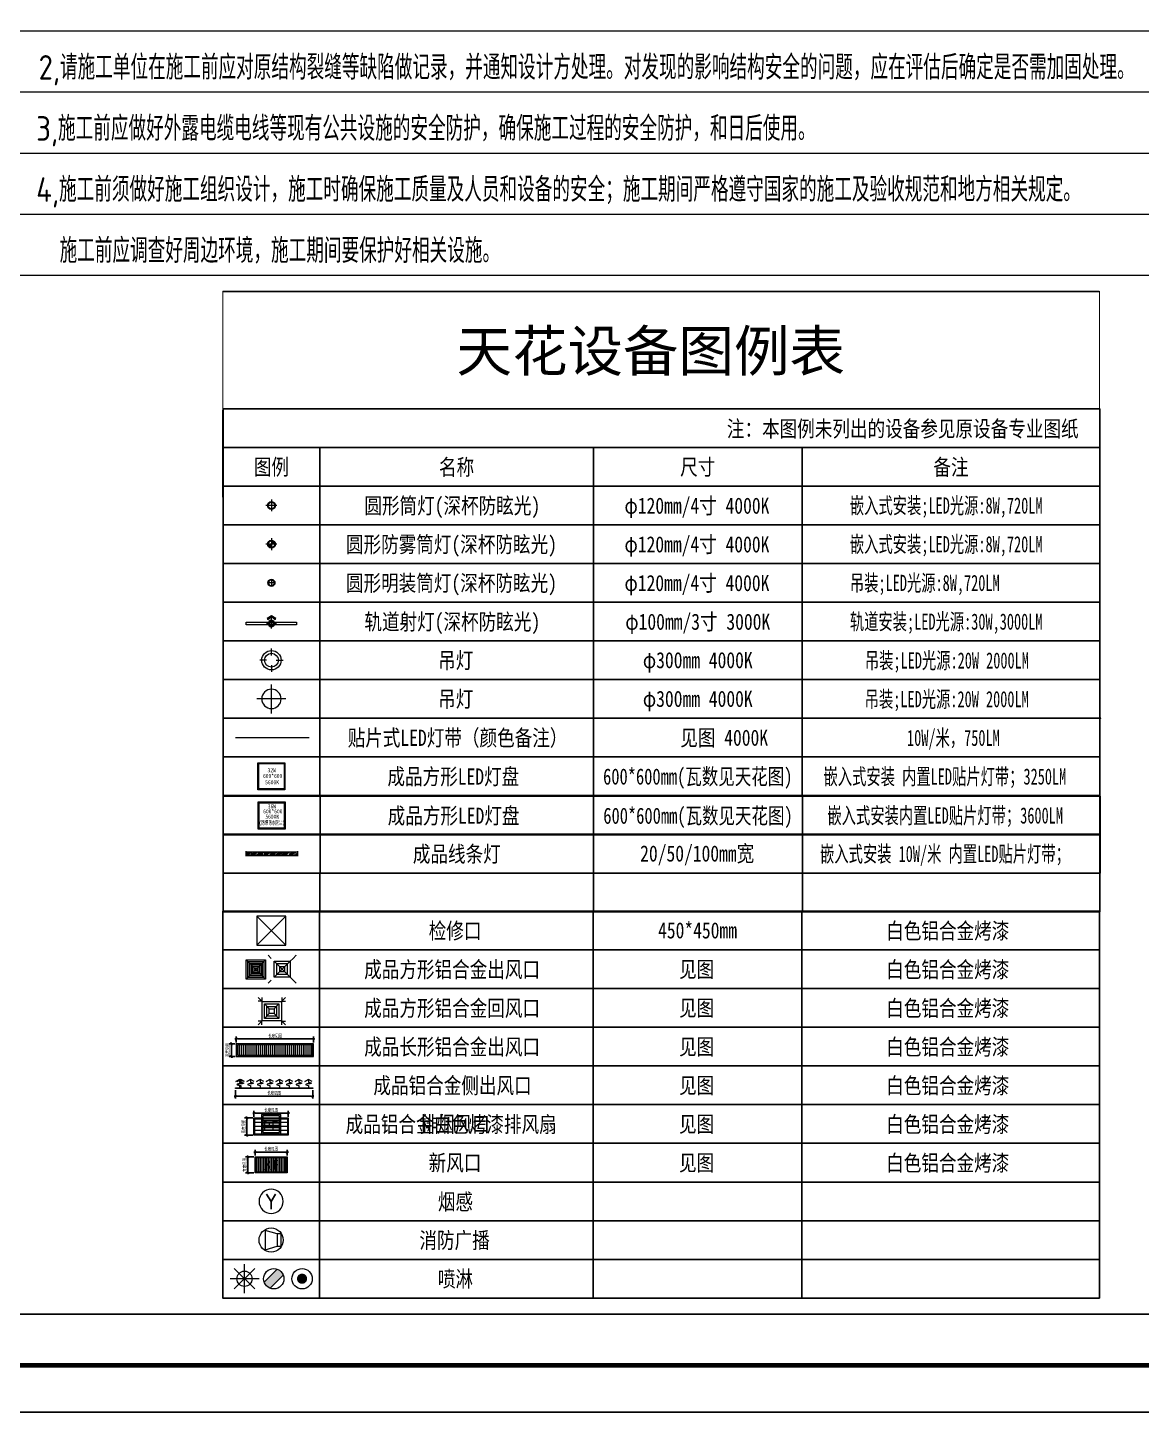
# Model space of a CAD drawing. Header units: millimetres. Extents: x -205444 to 751307, y 179719 to 310340.
# Drawn here: x 484711 to 508415, y 200444 to 229907 of the extents above; entities that cross this region are included whole.
import ezdxf
from ezdxf.enums import TextEntityAlignment as Align

# ---------------------------------------------------------------- set-up
doc = ezdxf.new("R2010")
doc.units = ezdxf.units.MM
doc.header["$LTSCALE"] = 1000
for name, pattern in [('DASH', [0.35, 0.25, -0.1]), ('DASHDOT2', [12.7, 6.35, -3.175, 0, -3.175]), ('DOTE', [2.42, 2, -0.2, 0.02, -0.2]), ('HIDDEN2', [4.7625, 3.175, -1.5875])]:
    doc.linetypes.add(name, pattern=pattern)
doc.layers.get('0').update_dxf_attribs({"linetype": 'CONTINUOUS'})
doc.layers.get('Defpoints').update_dxf_attribs({"color": 250, "linetype": 'CONTINUOUS'})
for name, color, linetype in [('BZ_标准图框', 7, 'CONTINUOUS'), ('TXT【文字】', 50, 'CONTINUOUS'), ('VHSoft_boundary', 7, 'CONTINUOUS'), ('XL【辅助线】', 203, 'CONTINUOUS')]:
    doc.layers.add(name, color=color, linetype=linetype)
for name, color, linetype, lineweight in [('L-说明', 55, 'CONTINUOUS', 13), ('LS-说明分割', 157, 'CONTINUOUS', 9), ('Other Line', 25, 'CONTINUOUS', 0), ('RC-FCU【空调设备】', 1, 'CONTINUOUS', 0), ('RC-LIGHT【天花灯具】', 2, 'CONTINUOUS', 0), ('RC-LIGHT【灯带】', 2, 'DASHDOT2', 0), ('RC-PL【喷淋】', 9, 'CONTINUOUS', 0), ('RC-STR【天花细线】', 136, 'CONTINUOUS', 0), ('RC-XF【消防广播】', 15, 'CONTINUOUS', 0), ('RC-YG【烟感】', 16, 'CONTINUOUS', 0), ('TXT【平面空间文字】', 50, 'CONTINUOUS', 0)]:
    doc.layers.add(name, color=color, linetype=linetype, lineweight=lineweight)
doc.styles.add('-casdi中南字体', font='SimSun.ttf', dxfattribs={"width": 0.7})
doc.styles.add('CCD_DIM', font='ARCHS.SHX', dxfattribs={"width": 0.7})
doc.styles.add('HT', font='simhei.ttf')
doc.styles.get("Standard").update_dxf_attribs({"font": 'GBENOR', "bigfont": 'GBCBIG.shx'})
doc.styles.add('XZC', font='SIMPLEX.SHX', dxfattribs={"width": 0.7, "bigfont": 'hztxt.shx'})
doc.styles.add('宋体', font='SimSun.ttf', dxfattribs={"width": 0.8})
doc.styles.add('文字', font='SimSun.ttf', dxfattribs={"width": 0.8})
doc.linetypes.add('LED_LINE', pattern='A,12.7,-5.08,["LED",XZC,S=2.54,R=0,X=-2.54,Y=-1.27],-6.35', length=24.13)
doc.dimstyles.new('ZL_1：25', dxfattribs={"dimscale": 25, "dimtxt": 3, "dimasz": 1, "dimexe": 2, "dimexo": 1, "dimgap": 0.5, "dimtad": 1, "dimdec": 0, "dimrnd": 5, "dimdsep": 46, "dimtxsty": 'CCD_DIM', "dimblk": 'WS-cj', "dimblk1": 'WS-cj', "dimblk2": 'WS-cj', "dimcen": 0, "dimclrd": 44, "dimclre": 44, "dimclrt": 2, "dimadec": 0, "dimazin": 0, "dimtfac": 1, "dimtdec": 0, "dimtix": 1, "dimtofl": 0, "dimtmove": 2, "dimatfit": 3, "dimldrblk": 'hl_arrow2', "dimfxl": 5, "dimfxlon": 1, "dimarcsym": 0})

# ---------------------------------------------------------------- blocks, each defined once
blk = doc.blocks.new('vhtemplate_标准图框_A1+0.5')
at = {"layer": 'BZ_标准图框'}
blk.add_lwpolyline([(210, 594), (1261, 594), (1261, 0), (210, 0)], close=True, dxfattribs=at)
at = {"layer": 'BZ_标准图框', "const_width": 1}
blk.add_lwpolyline([(1251, 10), (1251, 584), (235, 584), (235, 10)], close=True, dxfattribs=at)
at = {"layer": 'VHSoft_boundary'}
blk.add_lwpolyline([(210, 594), (1261, 594), (1261, 0), (210, 0)], close=True, dxfattribs=at)
at = {"layer": 'BZ_标准图框', "style": 'HT'}
for tag, p in [('审定', (1211, 186.49)), ('审核', (1211, 178.49)), ('工程主持人', (1211, 170.49)), ('专业负责人', (1211, 154.49)), ('校对', (1211, 146.49)), ('设计', (1211, 137.57)), ('制图', (1211, 130.49)), ('图名', (1211, 66.45)), ('1:100', (1223.5, 34.5)), ('设计阶段', (1223.5, 26.45))]:
    blk.add_attdef(tag, text='', height=3, dxfattribs=at).set_placement(p, align=Align.CENTER)
for tag, width, p in [('2025100', 0.88, (1223.5, 121.25)), ('合肥空港经济示范区管理办公室', 0.7, (1223.5, 111.19)), ('新桥机场海关业务用房改造项目设计总承包（2次）', 0.475, (1223.5, 101.2)), ('-', 0.7, (1223.5, 91.31))]:
    blk.add_attdef(tag, text='', height=3.5, dxfattribs=dict(at, width=width)).set_placement(p, align=Align.CENTER)
for tag, p, p2 in [('索引', (1239.79, 50.15), (1248.42, 50.15)), ('图号', (1235.44, 19.04), (1244.06, 19.04))]:
    blk.add_attdef(tag, text='', height=3, dxfattribs=at).set_placement(p, p2, align=Align.FIT)
at = {"layer": 'BZ_标准图框', "style": 'HT', "width": 0.666667}
blk.add_attdef('总图号', text='', height=3, dxfattribs=at).set_placement((1235.44, 12), (1244.06, 12), align=Align.FIT)
blk = doc.blocks.new('方形下送风口')
at = {"color": 250, "lineweight": 0}
for p, q in [((153, 153), (-147, -147)), ((-147, 153), (153, -147))]:
    blk.add_line(p, q, dxfattribs=at)
blk.add_lwpolyline([(-147, 153), (153, 153), (153, -147), (-147, -147)], close=True)
at = {"color": 251, "lineweight": 0}
for points in [[(128, -122), (-122, -122), (-122, 128), (128, 128)], [(103, -97), (-97, -97), (-97, 103), (103, 103)], [(78, -72), (-72, -72), (-72, 78), (78, 78)], [(53, -47), (-47, -47), (-47, 53), (53, 53)], [(28, -22), (-22, -22), (-22, 28), (28, 28)]]:
    blk.add_lwpolyline(points, close=True, dxfattribs=at)
blk = doc.blocks.new('方形下回风口')
at = {"color": 8}
for p, q in [((-113, 112), (-38, 37)), ((37, 37), (112, 112)), ((-38, -38), (-113, -113)), ((37, -38), (112, -113))]:
    blk.add_line(p, q, dxfattribs=at)
for points in [[(-156, 213), (-156, 156), (-213, 213), (-156, 156), (-213, 156)], [(156, 213), (156, 156), (213, 213), (156, 156), (213, 156)], [(-156, -213), (-156, -156), (-213, -213), (-156, -156), (-213, -156)], [(156, -213), (156, -156), (213, -213), (156, -156), (213, -156)]]:
    blk.add_lwpolyline(points, dxfattribs=at)
blk.add_lwpolyline([(150, 150), (150, -150), (-150, -150), (-150, 150)], close=True)
for points in [[(112, 112), (112, -113), (-113, -113), (-113, 112)], [(75, 75), (75, -75), (-75, -75), (-75, 75)], [(37, 37), (37, -38), (-38, -38), (-38, 37)]]:
    blk.add_lwpolyline(points, close=True, dxfattribs=at)
blk = doc.blocks.new('排风扇')
at = {"linetype": 'DASH', "ltscale": 2}
blk.add_lwpolyline([(-150, -152), (150, -152), (150, 148), (-150, 148)], close=True, dxfattribs=at)
at = {"color": 251, "linetype": 'DASH', "ltscale": 300}
blk.add_lwpolyline([(-129, -131), (129, -131), (129, 127), (-129, 127)], close=True, dxfattribs=at)
at = {"color": 251, "linetype": 'DASH', "ltscale": 258}
for points in [[(-129, 88), (129, 88)], [(-129, 52), (129, 52)], [(-129, 16), (129, 16)], [(-129, -20), (129, -20)], [(-129, -56), (129, -56)], [(-129, -92), (129, -92)]]:
    blk.add_lwpolyline(points, dxfattribs=at)
blk = doc.blocks.new('扬声器')
for p, q in [((37.5, 37.5), (-37.5, 60)), ((-37.5, 60), (-37.5, -60)), ((37.5, 37.5), (37.5, -37.5)), ((62.5, 37.5), (37.5, 37.5)), ((62.5, -37.5), (62.5, 37.5)), ((-37.5, -60), (37.5, -37.5)), ((37.5, -37.5), (62.5, -37.5))]:
    blk.add_line(p, q)
at = {"ltscale": 300}
blk.add_circle((0, 0), 75, dxfattribs=at)
blk = doc.blocks.new('烟感')
for p, q in [((0, 0), (-28.7, 44.7)), ((-28.7, 44.7), (0, 0)), ((0, 0), (28, 44.7)), ((28, 44.7), (0, 0)), ((0, 0), (0, -49.2)), ((0, -49.2), (0, 0)), ((0, 0), (0, 0))]:
    blk.add_line(p, q)
for start, end in [(0, 180), (180, 0)]:
    blk.add_arc((0, 0), 75, start, end)
blk = doc.blocks.new('ZL_04158350')
at = {"layer": 'RC-STR【天花细线】', "linetype": 'DASH', "ltscale": 2.4}
blk.add_lwpolyline([(-2.25, -4.5), (2.25, -4.5), (2.25, 0), (-2.25, 0)], close=True, dxfattribs=at)
for points in [[(-2.25, 0), (2.25, -4.5)], [(-2.25, -4.5), (2.25, 0)]]:
    blk.add_lwpolyline(points, dxfattribs=at)
blk = doc.blocks.new('*U34')
blk.add_lwpolyline([(0, 0), (1200, 0), (1200, 12), (0, 12)], close=True)
for points in [[(9, 109), (66, 142), (124, 109), (66, 142), (66, 97, 0.094519), (28, 91, 0.69809), (28, 80, 0.094519), (66, 74, -0.094519), (104, 68, -0.69809), (104, 58, -0.094519), (66, 51), (66, 12)], [(159, 109), (216, 142), (274, 109), (216, 142), (216, 97, 0.094519), (178, 91, 0.69809), (178, 80, 0.094519), (216, 74, -0.094519), (254, 68, -0.69809), (254, 58, -0.094519), (216, 51), (216, 12)], [(309, 109), (366, 142), (424, 109), (366, 142), (366, 97, 0.094519), (328, 91, 0.69809), (328, 80, 0.094519), (366, 74, -0.094519), (404, 68, -0.69809), (404, 58, -0.094519), (366, 51), (366, 12)], [(459, 109), (516, 142), (574, 109), (516, 142), (516, 97, 0.094519), (478, 91, 0.69809), (478, 80, 0.094519), (516, 74, -0.094519), (554, 68, -0.69809), (554, 58, -0.094519), (516, 51), (516, 12)], [(609, 109), (666, 142), (724, 109), (666, 142), (666, 97, 0.094519), (628, 91, 0.69809), (628, 80, 0.094519), (666, 74, -0.094519), (704, 68, -0.69809), (704, 58, -0.094519), (666, 51), (666, 12)], [(759, 109), (816, 142), (874, 109), (816, 142), (816, 97, 0.094519), (778, 91, 0.69809), (778, 80, 0.094519), (816, 74, -0.094519), (854, 68, -0.69809), (854, 58, -0.094519), (816, 51), (816, 12)], [(909, 109), (966, 142), (1024, 109), (966, 142), (966, 97, 0.094519), (928, 91, 0.69809), (928, 80, 0.094519), (966, 74, -0.094519), (1004, 68, -0.69809), (1004, 58, -0.094519), (966, 51), (966, 12)], [(1059, 109), (1116, 142), (1174, 109), (1116, 142), (1116, 97, 0.094519), (1078, 91, 0.69809), (1078, 80, 0.094519), (1116, 74, -0.094519), (1154, 68, -0.69809), (1154, 58, -0.094519), (1116, 51), (1116, 12)], [(1076, 109), (1134, 142), (1191, 109), (1134, 142), (1134, 97, 0.094519), (1096, 91, 0.69809), (1096, 80, 0.094519), (1134, 74, -0.094519), (1172, 68, -0.69809), (1172, 58, -0.094519), (1134, 51), (1134, 12)]]:
    blk.add_lwpolyline(points, format="xyb")
blk = doc.blocks.new('可调向射灯')
for p, q in [((93, 0), (-141, 0)), ((0, 21), (0, 93)), ((0, -21), (0, -93))]:
    blk.add_line(p, q)
blk.add_lwpolyline([(-94, -80), (-141, 0), (-94, 81), (-78, 69), (-132, 0), (-77, -69)], close=True)
blk.add_ellipse((0, 0), major_axis=(-42.4, 42.4), ratio=1, start_param=2.356194490190805, end_param=8.639379797370392)
at = {"color": 8}
blk.add_ellipse((0, 0), major_axis=(31.8, 31.8), ratio=1, start_param=3.926991, end_param=10.210176, dxfattribs=at)
at = {"color": 250}
for points in [[(-78, 69), (-132, 0), (-94, 81), (-141, 0)], [(-77, -69), (-132, 0), (-94, -80), (-141, 0)]]:
    blk.add_solid(points, dxfattribs=at)
blk = doc.blocks.new('圆形筒灯')
at = {"color": 251, "linetype": 'DOTE', "ltscale": 41.297046}
blk.add_line((86, 0), (-86, 0), dxfattribs=at)
at = {"color": 251, "linetype": 'DOTE', "ltscale": 43.504693}
blk.add_line((0, 91), (0, -91), dxfattribs=at)
blk.add_ellipse((0, 0), major_axis=(-42.4, 42.4), ratio=1, start_param=2.355868237233172, end_param=8.639053544412757)
at = {"color": 251}
blk.add_ellipse((0, 0), major_axis=(35.4, 35.4), ratio=1, start_param=5.49871431692557, end_param=11.78189962410516, dxfattribs=at)
blk = doc.blocks.new('ZL_10213442')
at = {"layer": 'RC-LIGHT【天花灯具】'}
for points in [[(-300, 0), (300, 0), (300, -600), (-300, -600)], [(-280, -20), (280, -20), (280, -580), (-280, -580)]]:
    blk.add_lwpolyline(points, close=True, dxfattribs=at)
at = {"layer": 'RC-LIGHT【天花灯具】', "style": '-casdi中南字体', "width": 0.8}
for s, p in [('600*600', (-187, -338)), ('32W', (-85, -212)), ('5600K', (-139, -479))]:
    blk.add_text(s, height=93.4, dxfattribs=at).set_placement(p)
blk = doc.blocks.new('ZL_12141598')
at = {"layer": 'RC-FCU【空调设备】'}
h = blk.add_hatch(dxfattribs=at)
h.set_pattern_fill('_USER', color=8, scale=30, angle=90, pattern_type=0)
h.set_pattern_definition([(90, (-170, -180), (-30, 2e-15), [])])
h.paths.add_polyline_path([(-580, -20), (-580, -180), (580, -180), (580, -20)])
blk.add_lwpolyline([(-600, -200), (-600, 0), (600, 0), (600, -200)], close=True, dxfattribs=at)
at = {"layer": 'RC-FCU【空调设备】', "color": 8}
blk.add_lwpolyline([(-580, -180), (-580, -20), (580, -20), (580, -180)], close=True, dxfattribs=at)
blk = doc.blocks.new('H-DTDFFS-17')
at = {"linetype": 'HIDDEN2'}
for p, q in [((-1.02, 1.02), (-1.3, 1.3)), ((1.02, 1.02), (1.3, 1.3)), ((-0.75, 0.75), (-0.75, -0.75)), ((0.75, 0.75), (-0.75, 0.75)), ((-0.75, 0.75), (0.75, -0.75)), ((-0.75, -0.75), (0.75, 0.75)), ((-0.5, 0.5), (-0.5, -0.5)), ((0.5, 0.5), (-0.5, 0.5)), ((-0.23, 0.23), (-0.23, -0.22)), ((0.23, 0.23), (-0.23, 0.23)), ((0.23, 0.23), (0.23, -0.22)), ((0.5, 0.5), (0.5, -0.5)), ((0.75, 0.75), (1.02, 1.02)), ((0.75, -0.75), (0.75, 0.75)), ((-1.02, -1.01), (-1.3, -1.3)), ((-0.75, -0.75), (0.75, -0.75)), ((0.5, -0.5), (-0.5, -0.5)), ((0.23, -0.22), (-0.23, -0.22)), ((0.75, -0.75), (1.02, -1.01)), ((1.02, -1.01), (1.3, -1.3))]:
    blk.add_line(p, q, dxfattribs=at)
for points in [[(-0.75, 0.75, 0, 0, 0), (-1.02, 1.02, 0.3, 0, 0), (-1.3, 1.3, 0, 0, 0)], [(0.75, 0.75, 0, 0, 0), (1.02, 1.02, 0.3, 0, 0), (1.3, 1.3, 0, 0, 0)], [(-0.75, -0.75, 0, 0, 0), (-1.02, -1.01, 0.3, 0, 0), (-1.3, -1.3, 0, 0, 0)], [(0.75, -0.75, 0, 0, 0), (1.02, -1.01, 0.3, 0, 0), (1.3, -1.3, 0, 0, 0)]]:
    blk.add_lwpolyline(points, format="xyseb", dxfattribs=at)
blk.add_point((0, 0), dxfattribs=at)
blk = doc.blocks.new('防雾筒灯')
at = {"ltscale": 30}
h = blk.add_hatch(dxfattribs=at)
h.set_pattern_fill('DOTS', color=251, scale=3)
h.set_pattern_definition([(0, (-62.322, -46.6336), (2.38125, 4.7625), [0, -4.7625])])
edge = h.paths.add_edge_path()
edge.add_ellipse((0, 0), major_axis=(35.4, 35.4), ratio=1, start_angle=315, end_angle=405)
edge.add_line((0, 50), (0, 0))
edge.add_line((0, 0), (50, 0))
edge = h.paths.add_edge_path()
edge.add_line((0, 0), (-50, 0))
edge.add_ellipse((0, 0), major_axis=(35.4, 35.4), ratio=1, start_angle=495, end_angle=225)
edge.add_line((0, -50), (0, 0))
at = {"color": 251, "linetype": 'DOTE', "ltscale": 41.297046}
blk.add_line((86, 0), (-86, 0), dxfattribs=at)
at = {"color": 251, "linetype": 'DOTE', "ltscale": 43.504693}
blk.add_line((0, 91), (0, -91), dxfattribs=at)
blk.add_ellipse((0, 0), major_axis=(-42.4, 42.4), ratio=1, start_param=2.355868237233172, end_param=8.639053544412757)
at = {"color": 251}
blk.add_ellipse((0, 0), major_axis=(35.4, 35.4), ratio=1, start_param=5.49871431692557, end_param=11.78189962410516, dxfattribs=at)
blk = doc.blocks.new('吊灯')
at = {"color": 251, "linetype": 'DOTE', "ltscale": 129.6}
for p, q in [((0, -189), (0, 189)), ((-189, 0), (189, 0))]:
    blk.add_line(p, q, dxfattribs=at)
at = {"ltscale": 10}
blk.add_circle((0, 0), 126, dxfattribs=at)
blk = doc.blocks.new('海龍_吸顶灯')
at = {"color": 8}
for p, q in [((-63, 0), (-152, 0)), ((0, 63), (0, 152)), ((63, 0), (152, 0)), ((0, -63), (0, -152))]:
    blk.add_line(p, q, dxfattribs=at)
at = {"color": 0}
blk.add_circle((0, 0), 125, dxfattribs=at)
at = {"color": 8}
blk.add_circle((0, 0), 89.3, dxfattribs=at)
blk = doc.blocks.new('天花吸顶灯')
at = {"color": 94}
blk.add_blockref('海龍_吸顶灯', (0, 0), dxfattribs=at)
blk = doc.blocks.new('ZL_06187997')
at = {"layer": 'RC-FCU【空调设备】'}
h = blk.add_hatch(dxfattribs=at)
h.set_pattern_fill('_USER', color=250, scale=25, angle=90, pattern_type=0)
h.set_pattern_definition([(90, (-240, -240), (-25, -3e-12), [])])
h.paths.add_polyline_path([(-240, -10), (240, -10), (240, -240), (-240, -240)])
blk.add_lwpolyline([(-250, 0), (250, 0), (250, -250), (-250, -250)], close=True, dxfattribs=at)
at = {"layer": 'RC-FCU【空调设备】', "color": 8}
blk.add_lwpolyline([(-240, -10), (240, -10), (240, -240), (-240, -240)], close=True, dxfattribs=at)
at = {"layer": 'RC-FCU【空调设备】', "color": 2, "style": '文字', "width": 1.2}
blk.add_text('XF', height=150, dxfattribs=at).set_placement((-115, -197))
blk = doc.blocks.new('喷淋')
for p, q in [((0, -71.2), (0, 71.3)), ((71.3, 0), (-71.2, 0))]:
    blk.add_line(p, q)
at = {"color": 251}
for p, q in [((50.4, 50.4), (-50.4, -50.4)), ((-50.4, 50.4), (50.4, -50.4))]:
    blk.add_line(p, q, dxfattribs=at)
blk.add_circle((0, 0), 37.5)
blk = doc.blocks.new('$TwtSys$00000540')
blk.add_hatch(color=256).paths.add_polyline_path([(0.94, 0.34, 0.225014), (0.34, 0.94), (-0.94, -0.34, 0.225014), (-0.34, -0.94)])
for p, q in [((0.34, 0.94), (-0.94, -0.34)), ((0.94, 0.34), (-0.34, -0.94))]:
    blk.add_line(p, q)
blk.add_circle((0, 0), 1)
blk = doc.blocks.new('$TwtSys$00000128')
at = {"const_width": 0.5, "elevation": 0}
blk.add_lwpolyline([(0.25, 0, 1), (-0.25, 0, 1)], format="xyb", close=True, dxfattribs=at)
blk.add_circle((0, 0, 0), 1)
blk = doc.blocks.new('ZL_12253893')
at = {"layer": 'RC-FCU【空调设备】', "color": 8}
for p, q in [((-90, -780), (-90, -20)), ((0, -780), (0, -20)), ((90, -780), (90, -20))]:
    blk.add_line(p, q, dxfattribs=at)
at = {"layer": 'RC-FCU【空调设备】'}
blk.add_lwpolyline([(-200, 0), (200, 0), (200, -800), (-200, -800)], close=True, dxfattribs=at)
at = {"layer": 'RC-FCU【空调设备】', "color": 8}
blk.add_lwpolyline([(-180, -20), (180, -20), (180, -780), (-180, -780)], close=True, dxfattribs=at)
blk = doc.blocks.new('ZL_11037862')
at = {"layer": 'RC-FCU【空调设备】', "xscale": 0.9147058823529535, "yscale": 0.9147058823529535, "zscale": 0.9147058823529535, "rotation": 90}
blk.add_blockref('ZL_12253893', (-366, -183), dxfattribs=at)
at = {"layer": 'RC-FCU【空调设备】', "color": 2, "style": '文字', "width": 1.2}
blk.add_text('PF', height=205.8, dxfattribs=at).set_placement((-177, -281))
blk = doc.blocks.new('WS-cj')
blk.add_hatch(color=2).paths.add_polyline_path([(0.6, 0.8), (-0.8, -0.6), (-0.6, -0.8), (0.8, 0.6)])
at = {"color": 2, "linetype": 'ByBlock', "lineweight": 0}
for p, q in [((-1.1, 0), (0, 0)), ((0, 0), (1.1, 0))]:
    blk.add_line(p, q, dxfattribs=at)
at = {"color": 2}
blk.add_lwpolyline([(0.6, 0.8), (-0.8, -0.6), (-0.6, -0.8), (0.8, 0.6)], close=True, dxfattribs=at)
blk = doc.blocks.new('*D37')
at = {"layer": 'Defpoints', "color": 0, "transparency": 16777216}
for p in [(489528, 206708), (490259, 206809), (490259, 206708)]:
    blk.add_point(p, dxfattribs=at)
at = {"layer": 'RC-FCU【空调设备】', "color": 44, "lineweight": -2, "transparency": 16777216}
for p, q in [((489528, 206733), (489528, 206859)), ((490259, 206733), (490259, 206859)), ((489553, 206809), (490234, 206809))]:
    blk.add_line(p, q, dxfattribs=at)
at = {"layer": 'RC-FCU【空调设备】', "color": 44, "lineweight": -2, "transparency": 16777216, "xscale": 25, "yscale": 25, "zscale": 25, "rotation": 180}
blk.add_blockref('WS-cj', (489528, 206809), dxfattribs=at)
at = {"layer": 'RC-FCU【空调设备】', "color": 44, "lineweight": -2, "transparency": 16777216, "xscale": 25, "yscale": 25, "zscale": 25}
blk.add_blockref('WS-cj', (490259, 206809), dxfattribs=at)
at = {"layer": 'RC-FCU【空调设备】', "color": 2, "transparency": 16777216, "insert": (489893, 206871), "char_height": 75, "attachment_point": 5, "style": 'CCD_DIM'}
blk.add_mtext('{\\fSimSun|b0|i0|c134|p2;长度见图}', dxfattribs=at)
blk = doc.blocks.new('hl_arrow2')
at = {"color": 2}
blk.add_line((-0.2, 0), (-1, 0), dxfattribs=at)
blk.add_lwpolyline([(-0.2, 0), (-0.9, -0.7), (-0.7, -0.9), (0, 0), (-0.7, 0.9), (-0.9, 0.7)], close=True, dxfattribs=at)
for points in [[(-0.9, 0.7), (-0.7, 0.9), (-0.2, 0), (0, 0)], [(-0.9, -0.7), (-0.7, -0.9), (-0.2, 0), (0, 0)]]:
    blk.add_solid(points, dxfattribs=at)
blk = doc.blocks.new('*D38')
at = {"layer": 'Defpoints', "color": 0, "transparency": 16777216}
for p in [(489378, 206708), (489528, 206708), (489528, 206343)]:
    blk.add_point(p, dxfattribs=at)
at = {"layer": 'RC-FCU【空调设备】', "color": 44, "lineweight": -2, "transparency": 16777216}
for p, q in [((489503, 206708), (489328, 206708)), ((489378, 206368), (489378, 206683)), ((489503, 206343), (489328, 206343))]:
    blk.add_line(p, q, dxfattribs=at)
at = {"layer": 'RC-FCU【空调设备】', "color": 44, "lineweight": -2, "transparency": 16777216, "xscale": 25, "yscale": 25, "zscale": 25}
for p, rotation in [((489378, 206708), 90), ((489378, 206343), 270)]:
    blk.add_blockref('WS-cj', p, dxfattribs=dict(at, rotation=rotation))
at = {"layer": 'RC-FCU【空调设备】', "color": 2, "transparency": 16777216, "insert": (489315, 206526), "char_height": 75, "attachment_point": 5, "rotation": 90, "style": 'CCD_DIM'}
blk.add_mtext('{\\fSimSun|b0|i0|c134|p2;宽度见图}', dxfattribs=at)
blk = doc.blocks.new('*D39')
at = {"layer": 'Defpoints', "color": 0, "transparency": 16777216}
for p in [(490236, 205981), (489550, 205881), (490236, 205881)]:
    blk.add_point(p, dxfattribs=at)
at = {"layer": 'RC-FCU【空调设备】', "color": 44, "lineweight": -2, "transparency": 16777216}
for p, q in [((489550, 205906), (489550, 206031)), ((489575, 205981), (490211, 205981)), ((490236, 205906), (490236, 206031))]:
    blk.add_line(p, q, dxfattribs=at)
at = {"layer": 'RC-FCU【空调设备】', "color": 44, "lineweight": -2, "transparency": 16777216, "xscale": 25, "yscale": 25, "zscale": 25, "rotation": 180}
blk.add_blockref('WS-cj', (489550, 205981), dxfattribs=at)
at = {"layer": 'RC-FCU【空调设备】', "color": 44, "lineweight": -2, "transparency": 16777216, "xscale": 25, "yscale": 25, "zscale": 25}
blk.add_blockref('WS-cj', (490236, 205981), dxfattribs=at)
at = {"layer": 'RC-FCU【空调设备】', "color": 2, "transparency": 16777216, "insert": (489893, 206043), "char_height": 75, "attachment_point": 5, "style": 'CCD_DIM'}
blk.add_mtext('{\\fSimSun|b0|i0|c134|p2;长度见图}', dxfattribs=at)
blk = doc.blocks.new('*D40')
at = {"layer": 'Defpoints', "color": 0, "transparency": 16777216}
for p in [(489400, 205881), (489550, 205881), (489550, 205538)]:
    blk.add_point(p, dxfattribs=at)
at = {"layer": 'RC-FCU【空调设备】', "color": 44, "lineweight": -2, "transparency": 16777216}
for p, q in [((489525, 205881), (489350, 205881)), ((489400, 205563), (489400, 205856)), ((489525, 205538), (489350, 205538))]:
    blk.add_line(p, q, dxfattribs=at)
at = {"layer": 'RC-FCU【空调设备】', "color": 44, "lineweight": -2, "transparency": 16777216, "xscale": 25, "yscale": 25, "zscale": 25}
for p, rotation in [((489400, 205881), 90), ((489400, 205538), 270)]:
    blk.add_blockref('WS-cj', p, dxfattribs=dict(at, rotation=rotation))
at = {"layer": 'RC-FCU【空调设备】', "color": 2, "transparency": 16777216, "insert": (489338, 205709), "char_height": 75, "attachment_point": 5, "rotation": 90, "style": 'CCD_DIM'}
blk.add_mtext('{\\fSimSun|b0|i0|c134|p2;宽度见图}', dxfattribs=at)
blk = doc.blocks.new('*D41')
at = {"layer": 'Defpoints', "color": 0, "transparency": 16777216}
for p in [(490798, 208388), (489151, 208288), (490798, 208288)]:
    blk.add_point(p, dxfattribs=at)
at = {"layer": 'RC-FCU【空调设备】', "color": 44, "lineweight": -2, "transparency": 16777216}
for p, q in [((489151, 208313), (489151, 208438)), ((489176, 208388), (490773, 208388)), ((490798, 208313), (490798, 208438))]:
    blk.add_line(p, q, dxfattribs=at)
at = {"layer": 'RC-FCU【空调设备】', "color": 44, "lineweight": -2, "transparency": 16777216, "xscale": 25, "yscale": 25, "zscale": 25, "rotation": 180}
blk.add_blockref('WS-cj', (489151, 208388), dxfattribs=at)
at = {"layer": 'RC-FCU【空调设备】', "color": 44, "lineweight": -2, "transparency": 16777216, "xscale": 25, "yscale": 25, "zscale": 25}
blk.add_blockref('WS-cj', (490798, 208388), dxfattribs=at)
at = {"layer": 'RC-FCU【空调设备】', "color": 2, "transparency": 16777216, "insert": (489975, 208450), "char_height": 75, "attachment_point": 5, "style": 'CCD_DIM'}
blk.add_mtext('{\\fSimSun|b0|i0|c134|p2;长度见图}', dxfattribs=at)
blk = doc.blocks.new('*D42')
at = {"layer": 'Defpoints', "color": 0, "transparency": 16777216}
for p in [(489049, 208288), (489151, 208288), (489151, 208014)]:
    blk.add_point(p, dxfattribs=at)
at = {"layer": 'RC-FCU【空调设备】', "color": 44, "lineweight": -2, "transparency": 16777216}
for p, q in [((489126, 208288), (488999, 208288)), ((489126, 208014), (488999, 208014)), ((489049, 208039), (489049, 208263))]:
    blk.add_line(p, q, dxfattribs=at)
at = {"layer": 'RC-FCU【空调设备】', "color": 44, "lineweight": -2, "transparency": 16777216, "xscale": 25, "yscale": 25, "zscale": 25}
for p, rotation in [((489049, 208288), 90), ((489049, 208014), 270)]:
    blk.add_blockref('WS-cj', p, dxfattribs=dict(at, rotation=rotation))
at = {"layer": 'RC-FCU【空调设备】', "color": 2, "transparency": 16777216, "insert": (488974, 208151), "char_height": 75, "attachment_point": 5, "rotation": 90, "style": 'CCD_DIM'}
blk.add_mtext('{\\fSimSun|b0|i0|c134|p2;宽度见图}', dxfattribs=at)
blk = doc.blocks.new('*D43')
at = {"layer": 'Defpoints', "color": 0, "transparency": 16777216}
for p in [(489132, 207331), (490778, 207331), (490778, 207172)]:
    blk.add_point(p, dxfattribs=at)
at = {"layer": 'RC-FCU【空调设备】', "color": 44, "lineweight": -2, "transparency": 16777216}
for p, q in [((489132, 207297), (489132, 207122)), ((489157, 207172), (490753, 207172)), ((490778, 207297), (490778, 207122))]:
    blk.add_line(p, q, dxfattribs=at)
at = {"layer": 'RC-FCU【空调设备】', "color": 44, "lineweight": -2, "transparency": 16777216, "xscale": 25, "yscale": 25, "zscale": 25, "rotation": 180}
blk.add_blockref('WS-cj', (489132, 207172), dxfattribs=at)
at = {"layer": 'RC-FCU【空调设备】', "color": 44, "lineweight": -2, "transparency": 16777216, "xscale": 25, "yscale": 25, "zscale": 25}
blk.add_blockref('WS-cj', (490778, 207172), dxfattribs=at)
at = {"layer": 'RC-FCU【空调设备】', "color": 2, "transparency": 16777216, "insert": (489955, 207234), "char_height": 75, "attachment_point": 5, "style": 'CCD_DIM'}
blk.add_mtext('{\\fSimSun|b0|i0|c134|p2;长度见图}', dxfattribs=at)
blk = doc.blocks.new('海龍_0218223609')
at = {"color": 251, "linetype": 'DOTE', "ltscale": 41.297046}
blk.add_line((60, -60), (-60, -60), dxfattribs=at)
at = {"color": 251, "linetype": 'DOTE', "ltscale": 43.504693}
blk.add_line((0, 0), (0, -120), dxfattribs=at)
blk.add_ellipse((0, -60), major_axis=(-42.4, 42.4), ratio=1, start_param=2.355868237233172, end_param=8.639053544412757)
at = {"color": 251}
blk.add_ellipse((0, -60), major_axis=(35.4, 35.4), ratio=1, start_param=5.49871431692557, end_param=11.78189962410516, dxfattribs=at)
blk = doc.blocks.new('ZL_0528115207')
at = {"layer": 'RC-LIGHT【天花灯具】'}
for points in [[(-288, 0), (288, 0), (288, -576), (-288, -576)], [(-269, -19), (269, -19), (269, -557), (-269, -557)]]:
    blk.add_lwpolyline(points, close=True, dxfattribs=at)
at = {"layer": 'RC-LIGHT【天花灯具】', "style": '-casdi中南字体'}
for s, width, p in [('600*600', 0.8, (-180, -244)), ('5600K', 0.8, (-134, -357)), ('36W', 0.8, (-82, -139)), ('(防爆防水防尘)', 0.6, (-267, -486))]:
    blk.add_text(s, height=89.7, dxfattribs=dict(at, width=width)).set_placement(p)

msp = doc.modelspace()

# ---------------------------------------------------------------- hatches: boundary and pattern name
at = {"layer": 'RC-LIGHT【天花灯具】'}
h = msp.add_hatch(dxfattribs=at)
h.set_pattern_fill('AR-SAND', color=256)
h.set_pattern_definition([(37.5, (489346.062, 212292.055), (-1.6, 48.9413), [0, -38.608, 0, -43.18, 0, -41.275]), (7.5, (489346.06, 212292.055), (44.9523, 71.6825), [0, -20.828, 0, -34.798, 0, -13.335]), (327.5, (489314.82, 212292.055), (79.0992, 0.1437), [0, -12.7, 0, -45.72, 0, -59.69]), (317.5, (489314.82, 212292.055), (76.3556, 22.293), [0, -6.35, 0, -29.972, 0, -34.29])])
h.paths.add_polyline_path([(490453.1, 212326.4), (490443.8, 212329.4), (490462.5, 212333.1), (490453.1, 212336.2), (490453.1, 212370.5), (489355.4, 212370.5), (489355.4, 212336.2), (489364.7, 212333.1), (489346.1, 212329.4), (489355.4, 212326.4), (489355.4, 212292.1), (490453.1, 212292.1)])
at = {"layer": 'RC-LIGHT【天花灯具】', "ltscale": 0.5}
h = msp.add_hatch(dxfattribs=at)
h.set_pattern_fill('ANSI34', color=256, scale=5)
h.set_pattern_definition([(45, (756616.46, 1512226.58), (-67.351921, 67.351921), []), (45, (756638.91, 1512226.58), (-67.351921, 67.351921), []), (45, (756661.36, 1512226.58), (-67.351921, 67.351921), []), (45, (756683.815, 1512226.58), (-67.351921, 67.351921), [])])
h.paths.add_polyline_path([(489355.4, 212370.5), (489355.4, 212292.1), (490453.1, 212292.1), (490453.1, 212370.5)])

# ---------------------------------------------------------------- linework, layer by layer
for points in [[(488870.5, 220975.2), (507530.5, 220975.2), (507530.5, 221798.5), (488870.5, 221798.5)], [(488870.5, 220152), (490928.5, 220152), (490928.5, 220975.2), (488870.5, 220975.2)], [(490928.5, 220152), (496751.8, 220152), (496751.8, 220975.2), (490928.5, 220975.2)], [(496751.8, 220152), (501195.3, 220152), (501195.3, 220975.2), (496751.8, 220975.2)], [(501195.3, 220152), (507530.5, 220152), (507530.5, 220975.2), (501195.3, 220975.2)], [(488870.5, 219328.8), (490928.5, 219328.8), (490928.5, 220152), (488870.5, 220152)], [(496751.8, 219328.8), (490928.5, 219328.8), (490928.5, 220152), (496751.8, 220152)], [(496751.8, 219328.8), (501195.3, 219328.8), (501195.3, 220152), (496751.8, 220152)], [(507530.5, 219328.8), (501195.3, 219328.8), (501195.3, 220152), (507530.5, 220152)], [(488870.5, 218505.5), (490928.5, 218505.5), (490928.5, 219328.8), (488870.5, 219328.8)], [(496751.8, 218505.5), (490928.5, 218505.5), (490928.5, 219328.8), (496751.8, 219328.8)], [(496751.8, 218505.5), (501195.3, 218505.5), (501195.3, 219328.8), (496751.8, 219328.8)], [(507530.5, 218505.5), (501195.3, 218505.5), (501195.3, 219328.8), (507530.5, 219328.8)], [(488870.5, 217682.3), (490928.5, 217682.3), (490928.5, 218505.5), (488870.5, 218505.5)], [(496751.8, 217682.3), (490928.5, 217682.3), (490928.5, 218505.5), (496751.8, 218505.5)], [(496751.8, 217682.3), (501195.3, 217682.3), (501195.3, 218505.5), (496751.8, 218505.5)], [(507530.5, 217682.3), (501195.3, 217682.3), (501195.3, 218505.5), (507530.5, 218505.5)], [(488870.5, 216859.1), (490928.5, 216859.1), (490928.5, 217682.3), (488870.5, 217682.3)], [(496751.8, 217682.3), (490928.5, 217682.3), (490928.5, 216859.1), (496751.8, 216859.1)], [(496751.8, 217682.3), (501195.3, 217682.3), (501195.3, 216859.1), (496751.8, 216859.1)], [(507530.5, 216859.1), (501195.3, 216859.1), (501195.3, 217682.3), (507530.5, 217682.3)], [(488870.5, 216035.8), (490928.5, 216035.8), (490928.5, 216859.1), (488870.5, 216859.1)], [(496751.8, 216035.8), (490928.5, 216035.8), (490928.5, 216859.1), (496751.8, 216859.1)], [(496751.8, 216035.8), (501195.3, 216035.8), (501195.3, 216859.1), (496751.8, 216859.1)], [(507530.5, 216035.8), (501195.3, 216035.8), (501195.3, 216859.1), (507530.5, 216859.1)], [(488870.5, 215212.6), (490928.5, 215212.6), (490928.5, 216035.8), (488870.5, 216035.8)], [(496751.8, 215212.6), (490928.5, 215212.6), (490928.5, 216035.8), (496751.8, 216035.8)], [(496751.8, 215212.6), (501195.3, 215212.6), (501195.3, 216035.8), (496751.8, 216035.8)], [(507530.5, 215212.6), (501195.3, 215212.6), (501195.3, 216035.8), (507530.5, 216035.8)], [(488870.5, 214389.3), (490928.5, 214389.3), (490928.5, 215212.6), (488870.5, 215212.6)], [(496751.8, 214389.3), (490928.5, 214389.3), (490928.5, 215212.6), (496751.8, 215212.6)], [(496751.8, 214389.3), (501195.3, 214389.3), (501195.3, 215212.6), (496751.8, 215212.6)], [(507530.5, 214389.3), (501195.3, 214389.3), (501195.3, 215212.6), (507530.5, 215212.6)], [(501216, 215212.6), (507551.2, 215212.6), (507551.2, 215212.6), (501216, 215212.6)], [(490928.5, 213566.1), (488870.5, 213566.1), (488870.5, 214389.3), (490928.5, 214389.3)], [(490928.5, 214389.3), (496751.8, 214389.3), (496751.8, 213566.1), (490928.5, 213566.1)], [(501195.3, 213566.1), (496751.8, 213566.1), (496751.8, 214389.3), (501195.3, 214389.3)], [(501195.3, 214389.3), (507530.5, 214389.3), (507530.5, 213566.1), (501195.3, 213566.1)], [(490933.5, 212732.1), (488875.4, 212732.1), (488875.4, 213555.3), (490933.5, 213555.3)], [(490933.5, 213555.3), (496756.8, 213555.3), (496756.8, 212732.1), (490933.5, 212732.1)], [(501200.2, 212732.1), (496756.8, 212732.1), (496756.8, 213555.3), (501200.2, 213555.3)], [(501200.2, 213555.3), (507535.4, 213555.3), (507535.4, 212732.1), (501200.2, 212732.1)], [(490933.3, 211919.6), (488875.2, 211919.6), (488875.2, 212742.9), (490933.3, 212742.9)], [(490933.3, 212742.9), (496756.6, 212742.9), (496756.6, 211919.6), (490933.3, 211919.6)], [(501200, 211919.6), (496756.6, 211919.6), (496756.6, 212742.9), (501200, 212742.9)], [(501200, 212742.9), (507535.2, 212742.9), (507535.2, 211919.6), (501200, 211919.6)], [(490933.2, 211096.4), (488875.1, 211096.4), (488875.1, 211919.6), (490933.2, 211919.6)], [(490933.2, 211919.6), (496756.4, 211919.6), (496756.4, 211096.4), (490933.2, 211096.4)], [(501199.9, 211096.4), (496756.4, 211096.4), (496756.4, 211919.6), (501199.9, 211919.6)], [(501199.9, 211919.6), (507535.1, 211919.6), (507535.1, 211096.4), (501199.9, 211096.4)], [(490923.9, 210283.9), (488865.9, 210283.9), (488865.9, 211107.2), (490923.9, 211107.2)], [(490923.9, 211107.2), (496747.2, 211107.2), (496747.2, 210283.9), (490923.9, 210283.9)], [(501190.7, 210283.9), (496747.2, 210283.9), (496747.2, 211107.2), (501190.7, 211107.2)], [(501190.7, 211107.2), (507525.9, 211107.2), (507525.9, 210283.9), (501190.7, 210283.9)], [(490923.9, 209460.7), (488865.9, 209460.7), (488865.9, 210283.9), (490923.9, 210283.9)], [(490923.9, 210283.9), (496747.2, 210283.9), (496747.2, 209460.7), (490923.9, 209460.7)], [(501190.7, 209460.7), (496747.2, 209460.7), (496747.2, 210283.9), (501190.7, 210283.9)], [(501190.7, 210283.9), (507525.9, 210283.9), (507525.9, 209460.7), (501190.7, 209460.7)], [(490923.9, 208637.5), (488865.9, 208637.5), (488865.9, 209460.7), (490923.9, 209460.7)], [(490923.9, 209460.7), (496747.2, 209460.7), (496747.2, 208637.5), (490923.9, 208637.5)], [(490923.9, 209460.7), (496747.2, 209460.7), (496747.2, 209460.7), (490923.9, 209460.7)], [(501190.7, 208637.5), (496747.2, 208637.5), (496747.2, 209460.7), (501190.7, 209460.7)], [(501190.7, 209460.7), (496747.2, 209460.7), (496747.2, 209460.7), (501190.7, 209460.7)], [(501190.7, 209460.7), (507525.9, 209460.7), (507525.9, 208637.5), (501190.7, 208637.5)], [(501190.7, 209460.7), (507525.9, 209460.7), (507525.9, 209460.7), (501190.7, 209460.7)], [(490923.9, 207814.2), (488865.9, 207814.2), (488865.9, 208637.5), (490923.9, 208637.5)], [(490923.9, 208637.5), (496747.2, 208637.5), (496747.2, 207814.2), (490923.9, 207814.2)], [(501190.7, 207814.2), (496747.2, 207814.2), (496747.2, 208637.5), (501190.7, 208637.5)], [(501190.7, 208637.5), (507525.9, 208637.5), (507525.9, 207814.2), (501190.7, 207814.2)], [(490923.9, 206991), (488865.9, 206991), (488865.9, 207814.2), (490923.9, 207814.2)], [(490923.9, 207814.2), (496747.2, 207814.2), (496747.2, 206991), (490923.9, 206991)], [(501190.7, 206991), (496747.2, 206991), (496747.2, 207814.2), (501190.7, 207814.2)], [(501190.7, 207814.2), (507525.9, 207814.2), (507525.9, 206991), (501190.7, 206991)], [(490922.5, 206167.8), (488864.4, 206167.8), (488864.4, 206991), (490922.5, 206991)], [(490922.5, 206167.8), (488864.4, 206167.8), (488864.4, 206991), (490922.5, 206991)], [(490922.5, 206991), (496745.8, 206991), (496745.8, 206167.8), (490922.5, 206167.8)], [(490922.5, 206991), (496745.8, 206991), (496745.8, 206167.8), (490922.5, 206167.8)], [(501189.2, 206167.8), (496745.8, 206167.8), (496745.8, 206991), (501189.2, 206991)], [(501189.2, 206167.8), (496745.8, 206167.8), (496745.8, 206991), (501189.2, 206991)], [(501189.2, 206991), (507524.4, 206991), (507524.4, 206167.8), (501189.2, 206167.8)], [(501189.2, 206991), (507524.4, 206991), (507524.4, 206167.8), (501189.2, 206167.8)], [(490922.5, 205344.5), (488864.4, 205344.5), (488864.4, 206167.8), (490922.5, 206167.8)], [(490922.5, 206167.8), (496745.8, 206167.8), (496745.8, 205344.5), (490922.5, 205344.5)], [(501189.2, 205344.5), (496745.8, 205344.5), (496745.8, 206167.8), (501189.2, 206167.8)], [(501189.2, 206167.8), (507524.4, 206167.8), (507524.4, 205344.5), (501189.2, 205344.5)], [(490922.5, 204521.3), (488864.4, 204521.3), (488864.4, 205344.5), (490922.5, 205344.5)], [(490922.5, 205344.5), (496745.8, 205344.5), (496745.8, 204521.3), (490922.5, 204521.3)], [(501189.2, 204521.3), (496745.8, 204521.3), (496745.8, 205344.5), (501189.2, 205344.5)], [(501189.2, 205344.5), (507524.4, 205344.5), (507524.4, 204521.3), (501189.2, 204521.3)], [(490922.5, 203698.1), (488864.4, 203698.1), (488864.4, 204521.3), (490922.5, 204521.3)], [(490922.5, 204521.3), (496745.8, 204521.3), (496745.8, 203698.1), (490922.5, 203698.1)], [(501189.2, 203698.1), (496745.8, 203698.1), (496745.8, 204521.3), (501189.2, 204521.3)], [(501189.2, 204521.3), (507524.4, 204521.3), (507524.4, 203698.1), (501189.2, 203698.1)], [(490922.5, 202874.8), (488864.4, 202874.8), (488864.4, 203698.1), (490922.5, 203698.1)], [(490922.5, 203698.1), (496745.8, 203698.1), (496745.8, 202874.8), (490922.5, 202874.8)], [(501189.2, 202874.8), (496745.8, 202874.8), (496745.8, 203698.1), (501189.2, 203698.1)], [(501189.2, 203698.1), (507524.4, 203698.1), (507524.4, 202874.8), (501189.2, 202874.8)]]:
    msp.add_lwpolyline(points, close=True)
at = {"layer": 'BZ_标准图框'}
for p, q in [((488863.6, 224295.1), (507518.6, 224295.1)), ((488863.7, 219920.1), (488863.7, 221767.1)), ((507531.7, 219920.1), (507531.7, 221767.1))]:
    msp.add_line(p, q, dxfattribs=at)
at = {"layer": 'BZ_标准图框', "const_width": 25}
for points in [[(507527.4, 204509.1), (507523.7, 224291.2), (488855.5, 224291.1)], [(488863.6, 224291.2), (488869, 204510.5)], [(488869.2, 221798.4), (507531.7, 221798.5)], [(507523, 202873.4), (488862.8, 202869.7)]]:
    msp.add_lwpolyline(points, dxfattribs=at)
at = {"layer": 'LS-说明分割'}
for p, q in [((512841, 229832.4), (422791.2, 229832.4)), ((512841, 228532.4), (453328.8, 228532.4)), ((512841, 227232.4), (453328.8, 227232.4)), ((512841, 225932.4), (453328.8, 225932.4)), ((512841, 224632.4), (453328.8, 224632.4)), ((512841, 202532.4), (422791.2, 202532.4))]:
    msp.add_line(p, q, dxfattribs=at)
at = {"layer": 'LS-说明分割', "const_width": 30}
msp.add_lwpolyline([(512841, 232432.4), (512841, 202532.4), (422791.2, 202532.4), (422791.2, 255832.4), (512841, 255832.4), (512841, 248032.4)], dxfattribs=at)
at = {"layer": 'Other Line'}
for points in [[(489355.4, 212386.1), (489355.4, 212336.2), (489364.7, 212333.1), (489346.1, 212329.4), (489355.4, 212326.4), (489355.4, 212276.4)], [(490453.1, 212386.1), (490453.1, 212336.2), (490462.5, 212333.1), (490443.8, 212329.4), (490453.1, 212326.4), (490453.1, 212276.4)]]:
    msp.add_lwpolyline(points, dxfattribs=at)
at = {"layer": 'RC-LIGHT【天花灯具】'}
for p, q in [((489355.4, 212370.5), (490453.1, 212370.5)), ((489355.4, 212292.1), (490453.1, 212292.1))]:
    msp.add_line(p, q, dxfattribs=at)
msp.add_lwpolyline([(489363.5, 217259.2), (490435.5, 217259.2), (490435.5, 217199.8), (489363.5, 217199.8)], close=True, dxfattribs=at)
at = {"layer": 'RC-LIGHT【灯带】', "linetype": 'LED_LINE', "ltscale": 50}
msp.add_line((489135.1, 214801), (490705.4, 214801), dxfattribs=at)

# ---------------------------------------------------------------- block references
at = {"xscale": 100, "yscale": 100, "zscale": 100}
msp.add_blockref('vhtemplate_标准图框_A1+0.5', (397091.1, 200444.2), dxfattribs=at)
at = {"layer": 'RC-FCU【空调设备】', "yscale": 1.372058823529411, "zscale": 1.372058823529411}
for name, p, xscale in [('方形下送风口', (489564.4, 209862.4), 1.372058823529411), ('方形下回风口', (489906.4, 208978.9), 1.372058823529411), ('*U34', (490778.2, 207330.9), -1.372058823529411), ('排风扇', (489893.4, 206579.4), 1.372058823529411), ('ZL_06187997', (489893.4, 205880.6), 1.372058823529411)]:
    msp.add_blockref(name, p, dxfattribs=dict(at, xscale=xscale))
at = {"layer": 'RC-FCU【空调设备】', "xscale": -228.6764705882384, "yscale": 228.6764705882384, "zscale": 0.9147058823529535, "rotation": 180}
msp.add_blockref('H-DTDFFS-17', (490130.2, 209872.6), dxfattribs=at)
at = {"layer": 'RC-LIGHT【天花灯具】', "ltscale": 10, "xscale": 1.372058823529411, "yscale": 1.372058823529411, "zscale": 1.372058823529411}
msp.add_blockref('圆形筒灯', (489899.5, 219740.4), dxfattribs=at)
at = {"layer": 'RC-LIGHT【天花灯具】'}
for name, p, xscale, yscale, zscale in [('防雾筒灯', (489899.5, 218917.1), 1.372058823529411, 1.372058823529411, 1.372058823529411), ('天花吸顶灯', (489899.5, 216447.4), 1.646470588235294, 1.646470588235294, 1.646470588235294), ('吊灯', (489899.5, 215624.2), -1.633403361344537, 1.633403361344537, 1.633403361344537), ('ZL_10213442', (489899.5, 214265.9), 0.9604411764705881, 0.9604411764705881, 0.9604411764705881), ('ZL_04158350', (489894.9, 211004.3), 137.2058823529412, 137.2058823529412, 137.2058823529412)]:
    msp.add_blockref(name, p, dxfattribs=dict(at, xscale=xscale, yscale=yscale, zscale=zscale))
at = {"layer": 'RC-LIGHT【天花灯具】', "ltscale": 0.5, "xscale": 1.25, "yscale": 1.25, "zscale": 1.25}
msp.add_blockref('海龍_0218223609', (489899.5, 218168.9), dxfattribs=at)
at = {"layer": 'RC-LIGHT【天花灯具】', "xscale": -1.157498184308775, "yscale": 1.157498184308775, "zscale": 1.157498184308774, "rotation": 90}
msp.add_blockref('可调向射灯', (489899.5, 217226.6), dxfattribs=at)
at = {"layer": 'RC-LIGHT【天花灯具】'}
msp.add_blockref('ZL_0528115207', (489904.4, 213431.8), dxfattribs=at)
at = {"layer": 'RC-PL【喷淋】', "ltscale": 10, "xscale": 4.321985298142808, "yscale": 4.321985298142808, "zscale": 4.321985298142808}
msp.add_blockref('喷淋', (489327, 203286.4), dxfattribs=at)
at = {"layer": 'RC-PL【喷淋】', "xscale": 216.0992647058824, "yscale": 216.0992647058824, "zscale": 216.0992647058824}
for name, p in [('$TwtSys$00000540', (489949.3, 203286.4)), ('$TwtSys$00000128', (490551.7, 203286.4, 0))]:
    msp.add_blockref(name, p, dxfattribs=at)
at = {"layer": 'RC-XF【消防广播】', "ltscale": 10, "xscale": 3.430147046045235, "yscale": 3.430147046045235, "zscale": 3.430147046045235}
msp.add_blockref('扬声器', (489893.5, 204109.7), dxfattribs=at)
at = {"layer": 'RC-YG【烟感】', "ltscale": 10, "xscale": 3.430147046045235, "yscale": 3.430147046045235, "zscale": 3.430147046045235}
msp.add_blockref('烟感', (489893.4, 204932.9), dxfattribs=at)
at = {"layer": 'TXT【文字】'}
msp.add_blockref('ZL_11037862', (489893.4, 206708.5), dxfattribs=at)
at = {"layer": 'XL【辅助线】', "xscale": -1.372058823529411, "yscale": 1.372058823529411, "zscale": 1.372058823529411, "rotation": 180}
msp.add_blockref('ZL_12141598', (489974.6, 208013.8), dxfattribs=at)

# ---------------------------------------------------------------- texts
at = {"layer": 'BZ_标准图框', "style": 'HT'}
msp.add_text('天花设备图例表', height=865.98, dxfattribs=at).set_placement((493838.6, 222594.8))
at = {"layer": 'L-说明', "color": 1}
for s, p in [('2,请施工单位在施工前应对原结构裂缝等缺陷做记录，并通知设计方处理。对发现的影响结构安全的问题，应在评估后确定是否需加固处理。', (484944.4, 228802.1)), ('3,施工前应做好外露电缆电线等现有公共设施的安全防护，确保施工过程的安全防护，和日后使用。', (484893.6, 227502.1)), ('4,施工前须做好施工组织设计，施工时确保施工质量及人员和设备的安全；施工期间严格遵守国家的施工及验收规范和地方相关规定。', (484893.6, 226202.1)), ('施工前应调查好周边环境，施工期间要保护好相关设施。', (485390.6, 224902.1))]:
    msp.add_text(s, height=520.851, dxfattribs=at).set_placement(p)
at = {"layer": 'TXT【平面空间文字】', "style": '文字', "width": 0.8}
msp.add_text('注：本图例未列出的设备参见原设备专业图纸', height=343.015, dxfattribs=at).set_placement((499593.4, 221201.4))
at = {"layer": 'TXT【文字】', "style": '宋体'}
for s, height, width, p in [('图例', 343.01, 0.8, (489899.5, 220387.3)), ('名称', 343.01, 0.8, (493840.2, 220384.4)), ('尺寸', 343.01, 0.8, (498973.6, 220389.2)), ('备注', 343.01, 0.8, (504363.8, 220385.4)), ('φ120mm/4寸 4000K', 343.015, 0.8, (498956.3, 219565)), ('φ120mm/4寸 4000K', 343.015, 0.8, (498956.3, 218741.8)), ('φ120mm/4寸 4000K', 343.015, 0.8, (498956.3, 217918.6)), ('φ100mm/3寸 3000K', 343.015, 0.8, (498973.6, 217095.3)), ('φ300mm 4000K', 343.015, 0.8, (498973.6, 216277.8)), ('φ300mm 4000K', 343.015, 0.8, (498973.6, 215454.6)), ('600*600mm(瓦数见天花图)', 343.015, 0.75, (498973.6, 213801.4)), ('600*600mm(瓦数见天花图)', 343.015, 0.75, (498978.5, 212967.4)), ('20/50/100mm宽', 343.015, 0.8, (498961.6, 212163.6)), ('450*450mm', 343.01, 0.8, (498968.9, 210527.9))]:
    msp.add_text(s, height=height, dxfattribs=dict(at, width=width)).set_placement(p, align=Align.CENTER)
for s, height, width, p in [('圆形筒灯(深杯防眩光)', 343.015, 0.8, (491877.9, 219564.1)), ('嵌入式安装;LED光源:8W,720LM', 343.015, 0.65, (502211.4, 219567.9)), ('圆形防雾筒灯(深杯防眩光)', 343.015, 0.8, (491485.5, 218740.8)), ('嵌入式安装;LED光源:8W,720LM', 343.015, 0.65, (502211.4, 218744.7)), ('圆形明装筒灯(深杯防眩光)', 343.015, 0.8, (491485.5, 217917.6)), ('吊装;LED光源:8W,720LM', 343.015, 0.65, (502211.4, 217921.4)), ('轨道射灯(深杯防眩光)', 343.015, 0.8, (491877.9, 217094.4)), ('轨道安装;LED光源:30W,3000LM', 343.015, 0.65, (502211.4, 217098.2)), ('吊灯', 343.01, 0.8, (493447.7, 216273.1)), ('吊装;LED光源:20W 2000LM', 343.015, 0.65, (502530.3, 216271.1)), ('吊灯', 343.01, 0.8, (493447.7, 215449.8)), ('吊装;LED光源:20W 2000LM', 343.015, 0.65, (502526.8, 215447.9)), ('见图 4000K', 343.01, 0.8, (498601.8, 214627.5)), ('10W/米，750LM', 343.015, 0.65, (503427.9, 214624.7)), ('成品方形LED灯盘', 343.01, 0.8, (492368.5, 213800.5)), ('嵌入式安装 内置LED贴片灯带；3250LM', 343.015, 0.65, (501650.1, 213801.4)), ('成品方形LED灯盘', 343.01, 0.8, (492373.4, 212966.5)), ('嵌入式安装内置LED贴片灯带；3600LM', 343.015, 0.65, (501732.3, 212972.8)), ('嵌入式安装 10W/米 内置LED贴片灯带；', 343.015, 0.65, (501576.3, 212155)), ('检修口', 343.01, 0.8, (493246.9, 210518.3)), ('白色铝合金烤漆', 343.01, 0.8, (502985.6, 210517.4)), ('成品方形铝合金出风口', 343.01, 0.8, (491873.3, 209695.1)), ('见图', 343.01, 0.8, (498576.5, 209698.9)), ('白色铝合金烤漆', 343.01, 0.8, (502985.6, 209694.1)), ('成品方形铝合金回风口', 343.01, 0.8, (491873.3, 208871.8)), ('见图', 343.01, 0.8, (498576.5, 208875.7)), ('白色铝合金烤漆', 343.01, 0.8, (502985.6, 208870.9)), ('成品长形铝合金出风口', 343.01, 0.8, (491873.3, 208048.6)), ('见图', 343.01, 0.8, (498576.5, 208052.4)), ('白色铝合金烤漆', 343.01, 0.8, (502985.6, 208047.6)), ('成品铝合金侧出风口', 343.01, 0.8, (492069.5, 207226.3)), ('见图', 343.01, 0.8, (498576.5, 207229.2)), ('白色铝合金烤漆', 343.01, 0.8, (502985.6, 207224.4)), ('成品铝合金白色烤漆排风扇', 343.015, 0.8, (491479.4, 206401.2)), ('排烟风口', 343.01, 0.8, (493049.2, 206402.1)), ('见图', 343.01, 0.8, (498575, 206406)), ('白色铝合金烤漆', 343.01, 0.8, (502984.1, 206401.2)), ('白色铝合金烤漆', 343.01, 0.8, (502984.1, 206401.2)), ('新风口', 343.01, 0.8, (493245.5, 205581.8)), ('见图', 343.01, 0.8, (498575, 205582.7)), ('白色铝合金烤漆', 343.01, 0.8, (502984.1, 205577.9)), ('烟感', 343.01, 0.8, (493441.7, 204753.7)), ('消防广播', 343.01, 0.8, (493049.2, 203933.4)), ('喷淋', 343.01, 0.8, (493441.7, 203112.1))]:
    msp.add_text(s, height=height, dxfattribs=dict(at, width=width)).set_placement(p)
at = {"layer": 'TXT【文字】', "style": '宋体', "width": 0.8}
for s, height, p in [('贴片式LED灯带（颜色备注）', 343.015, (493860.9, 214797.1)), ('成品线条灯', 343.01, (493845, 212324.5))]:
    msp.add_text(s, height=height, dxfattribs=at).set_placement(p, align=Align.MIDDLE_CENTER)

# ---------------------------------------------------------------- dimensions: what is measured, and where the dimension line sits
at = {"layer": 'RC-FCU【空调设备】'}
dim = msp.add_linear_dim(base=(489048.8, 208288.2), p1=(489151.4, 208013.8), p2=(489151.4, 208288.2), angle=90, text='{\\fSimSun|b0|i0|c134|p2;宽度见图}', dimstyle='ZL_1：25', dxfattribs=at)
dim.commit()
dim.dimension.update_dxf_attribs({"geometry": '*D42', "text_midpoint": (488973.6, 208151), "dimtype": 161})
for p1, p2, distance, text, picture, middle in [((489151.4, 208288.2), (490797.9, 208288.2), 100.1, '{\\fSimSun|b0|i0|c134|p2;长度见图}', '*D41', (489974.6, 208450.5)), ((489131.8, 207330.9), (490778.2, 207330.9), -159.1, '{\\fSimSun|b0|i0|c134|p2;长度见图}', '*D43', (489955, 207234)), ((489527.6, 206708.5), (490259.3, 206708.5), 100.1, '{\\fSimSun|b0|i0|c134|p2;长度见图}', '*D37', (489893.4, 206870.8)), ((489527.6, 206342.6), (489527.6, 206708.5), 150, '{\\fSimSun|b0|i0|c134|p2;宽度见图}', '*D38', (489315.4, 206525.6)), ((489550.4, 205880.6), (490236.5, 205880.6), 100.1, '{\\fSimSun|b0|i0|c134|p2;长度见图}', '*D39', (489893.4, 206042.8)), ((489550.4, 205537.5), (489550.4, 205880.6), 150, '{\\fSimSun|b0|i0|c134|p2;宽度见图}', '*D40', (489338.2, 205709))]:
    dim = msp.add_aligned_dim(p1=p1, p2=p2, distance=distance, text=text, dimstyle='ZL_1：25', dxfattribs=at)
    dim.commit()
    dim.dimension.update_dxf_attribs({"geometry": picture, "text_midpoint": middle})

doc.saveas('drawing.dxf')
